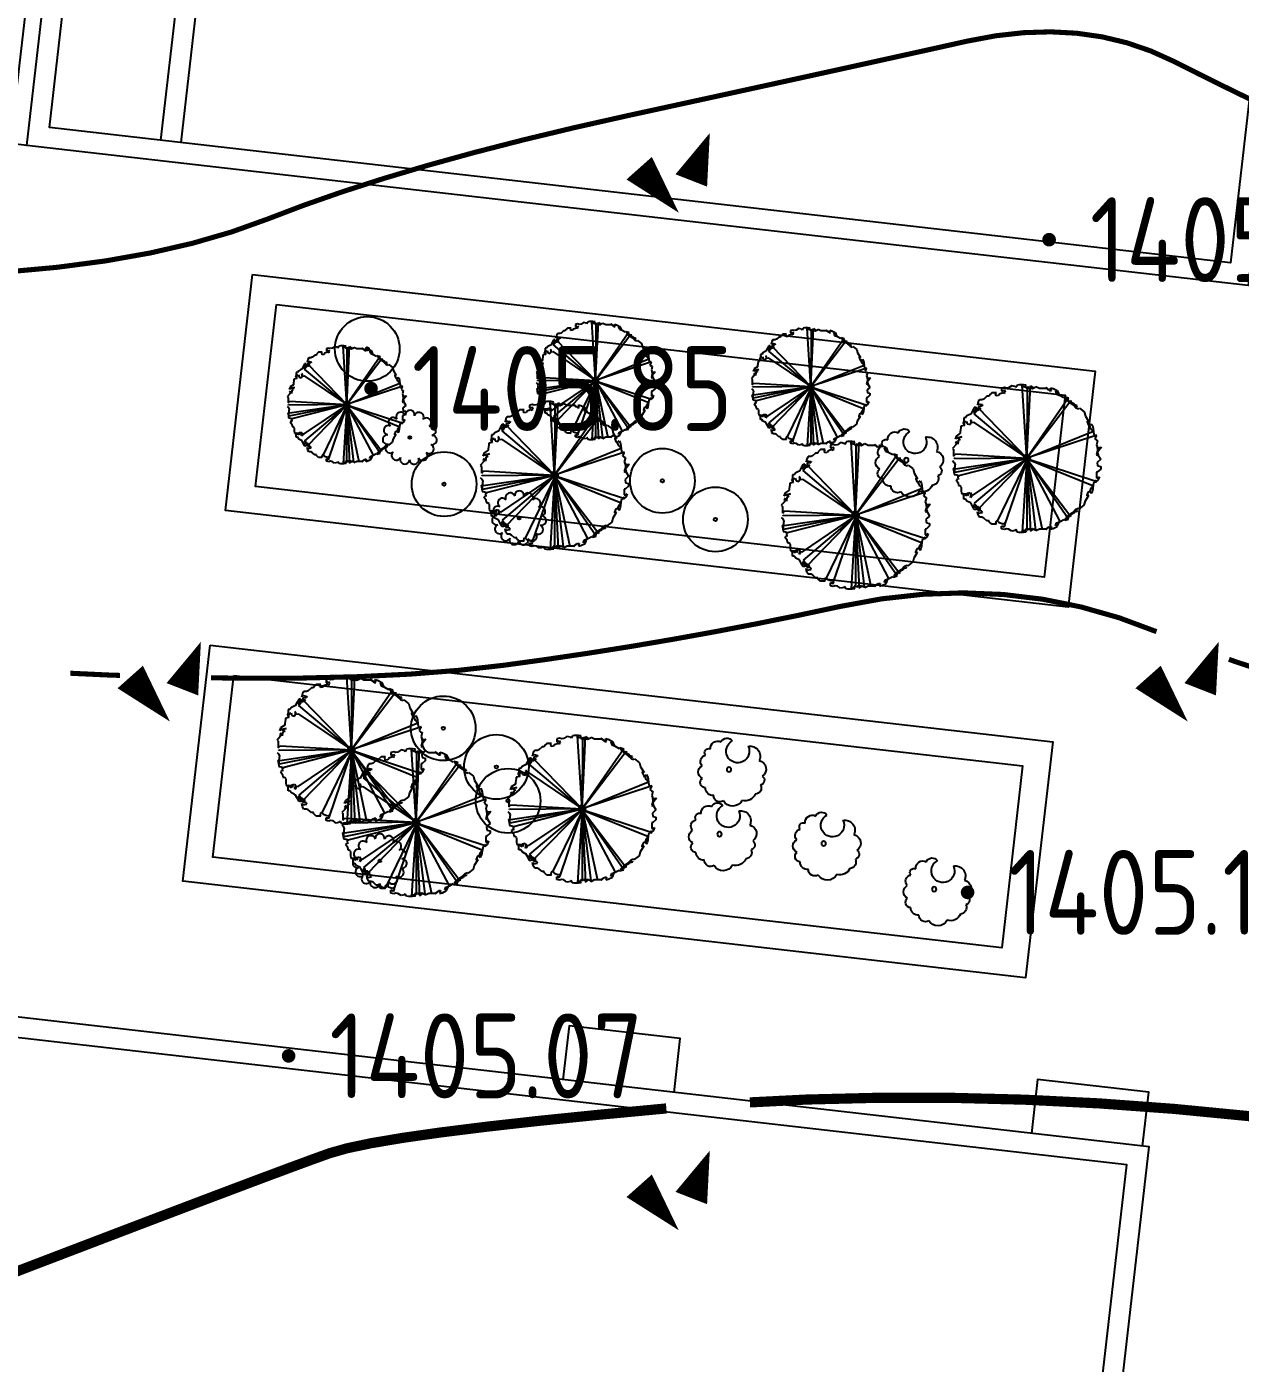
# Model space of a CAD drawing. Extents: x -2226 to 12369489, y -12501589 to 2275.
# Drawn here: x 5664036.62 to 5664072.38, y -6547855.25 to -6547815.84 of the extents above; entities that cross this region are included whole.
import ezdxf
from ezdxf.enums import TextEntityAlignment as Align

# ---------------------------------------------------------------- set-up
doc = ezdxf.new("R2010")
doc.units = 0
doc.header["$LTSCALE"] = 1000
doc.header["$MEASUREMENT"] = 0
doc.layers.get('0').update_dxf_attribs({"linetype": 'CONTINUOUS'})
for name, color, linetype in [('0-road', 33, 'CONTINUOUS'), ('0-tree', 93, 'CONTINUOUS'), ('A绿-1', 94, 'CONTINUOUS'), ('E_STAIR', 3, 'CONTINUOUS'), ('STAIR', 2, 'CONTINUOUS'), ('WALL', 2, 'CONTINUOUS'), ('周边地形图', 8, 'CONTINUOUS'), ('平面树例', 3, 'CONTINUOUS'), ('铺地', 25, 'CONTINUOUS')]:
    doc.layers.add(name, color=color, linetype=linetype)
doc.styles.get("Standard").update_dxf_attribs({"font": 'GBENOR', "bigfont": 'GBCBIG'})

# ---------------------------------------------------------------- blocks, each defined once
blk = doc.blocks.new('gc090')
for points in [[(1.066664264448598, 1.447248345289473, 0, 1, 0), (0.5202711593830847, 0.0485314846702292, 1, 1, 0)], [(-1.015866279920209, 0.4106730617907255, 1, 0, 0), (0.1514897088177749, -0.9020290652614376, 0, 0, 0)]]:
    blk.add_lwpolyline(points, format="xyseb")
blk = doc.blocks.new('SEDWWWW')
at = {"layer": 'WALL', "ltscale": 10}
for points in [[(4001785.980508226, -5861821.045269631), (4038025.980511269, -5861821.045269631), (4038025.980511269, -5877661.045272235), (4001785.980508226, -5877661.045272235)], [(4002385.980508226, -5862421.045269631), (4037425.980511269, -5862421.045269631), (4037425.980511269, -5877061.045272235), (4002385.980508226, -5877061.045272235)]]:
    blk.add_lwpolyline(points, close=True, dxfattribs=at)
for points in [[(4002385.980511269, -5870221.045273361), (4006285.980511269, -5870221.045273361), (4006285.980511269, -5877061.045272235)], [(4002385.980511269, -5870821.045273363), (4005685.98051127, -5870821.045273363), (4005685.98051127, -5877061.045272235)]]:
    blk.add_lwpolyline(points, dxfattribs=at)
at = {"layer": 'WALL', "color": 6, "ltscale": 10}
blk.add_lwpolyline([(4001785.980508226, -5877661.045272235), (4001305.980507514, -5877661.045272235), (4001305.980507514, -5870821.045272235), (4001785.980508226, -5870821.045272235)], dxfattribs=at)
blk = doc.blocks.new('WER23')
at = {"layer": 'E_STAIR', "color": 2}
for points in [[(4103475.993212855, -5868947.08824434), (4162875.993212855, -5868947.08824434), (4162875.993212855, -5826347.08824434), (4103475.993212855, -5826347.08824434)], [(4104075.993212855, -5868347.088244339), (4162275.993212855, -5868347.088244339), (4162275.993212855, -5826947.088244339), (4104075.993212855, -5826947.088244339)]]:
    blk.add_lwpolyline(points, close=True, dxfattribs=at)
at = {"layer": 'STAIR', "color": 6}
for points in [[(4103475.993212855, -5826547.088244345), (4101875.993212853, -5826547.088244345), (4101875.993212853, -5829847.088244345), (4103475.993212855, -5829847.088244349)], [(4103475.993212855, -5840447.088244348), (4101875.993212853, -5840447.088244348), (4101875.993212853, -5843747.088244348), (4103475.993212855, -5843747.08824435)]]:
    blk.add_lwpolyline(points, dxfattribs=at)
blk = doc.blocks.new('wqeqweq')
at = {"layer": '0-tree', "color": 76}
for p, q in [((164421.3366573162, -121680.9887947241), (164338.7342373141, -121701.6253756217)), ((164338.7342373141, -121701.6253756217), (164338.7342373141, -121784.1701904955)), ((164390.3594534814, -121784.1701904955), (164411.0100584817, -121753.2168278852)), ((164411.0100584817, -121753.2168278852), (164441.9872623171, -121815.1250618484)), ((164483.2884723181, -121701.6253756217), (164421.3366573162, -121680.9887947241)), ((164545.2428799883, -121691.3070851707), (164483.2884723181, -121701.6253756217)), ((164638.1718988256, -121629.3988512032), (164545.2428799883, -121691.3070851707)), ((164741.4275164969, -121650.0354321051), (164638.1718988256, -121629.3988512032)), ((164762.0781214977, -121680.9887947241), (164741.4275164969, -121650.0354321051)), ((164803.3793314994, -121608.7622702969), (164762.0781214977, -121680.9887947241)), ((164855.0071403344, -121598.4439798503), (164803.3793314994, -121608.7622702969)), ((164978.9107703382, -121598.4439798503), (164855.0071403344, -121598.4439798503)), ((165083.5171683241, -123762.9735811122), (164947.9361591717, -121608.7622702969)), ((164947.9361591717, -121608.7622702969), (164968.5867641726, -121650.0354321051)), ((164968.5867641726, -121650.0354321051), (165030.5385791739, -121660.3537225604)), ((165061.5157830093, -121608.7622702969), (164978.9107703382, -121598.4439798503)), ((165030.5385791739, -121660.3537225604), (165061.5157830093, -121691.3070851707)), ((165040.8651780085, -121639.7171416585), (165061.5157830093, -121608.7622702969)), ((165040.8651780085, -121691.3070851707), (165040.8651780085, -121639.7171416585)), ((165092.4929868447, -121680.9887947241), (165040.8651780085, -121691.3070851707)), ((165061.5157830093, -121691.3070851707), (165092.4929868447, -121691.3070851707)), ((165083.5171683241, -123762.9735811122), (165185.4220056814, -121629.3988512032)), ((165092.4929868447, -121691.3070851707), (165083.5171683241, -123762.9735811122)), ((165123.4675980106, -121660.3537225604), (165092.4929868447, -121680.9887947241)), ((165154.444801846, -121691.3070851707), (165123.4675980106, -121660.3537225604)), ((165144.1182030114, -121732.580246979), (165154.444801846, -121691.3070851707)), ((165185.4220056814, -121629.3988512032), (165257.7004195173, -121680.9887947241)), ((165257.7004195173, -121680.9887947241), (165195.7460118466, -121701.6253756217)), ((165195.7460118466, -121701.6253756217), (165247.3738206827, -121711.943666077)), ((165247.3738206827, -121711.943666077), (165329.9788333538, -121670.6705042688)), ((165329.9788333538, -121670.6705042688), (165350.629438354, -121650.0354321051)), ((165350.629438354, -121650.0354321051), (165453.8824633576, -121701.6253756217)), ((165453.8824633576, -121701.6253756217), (165515.8368710278, -121701.6253756217)), ((165515.8368710278, -121701.6253756217), (165536.4874760281, -121701.6253756217)), ((165536.4874760281, -121701.6253756217), (165660.3936987007, -121701.6253756217)), ((165722.3455137021, -121753.2168278852), (165639.7430936999, -121680.9887947241)), ((165639.7430936999, -121680.9887947241), (165732.6721125372, -121753.2168278852)), ((165660.3936987007, -121701.6253756217), (165722.3455137021, -121753.2168278852)), ((165732.6721125372, -121753.2168278852), (165753.3227175375, -121773.8519000446)), ((165804.9505263737, -121773.8519000446), (165784.2973287034, -121691.3070851707)), ((165784.2973287034, -121691.3070851707), (165856.5757425399, -121711.943666077)), ((165856.5757425399, -121711.943666077), (165980.4819652126, -121773.8519000446)), ((163646.9273027864, -122104.0326682781), (163626.2766977856, -122207.2125553069)), ((163688.2285127876, -122042.1229255636), (163646.9273027864, -122104.0326682781)), ((163760.5069266234, -122042.1229255636), (163688.2285127876, -122042.1229255636)), ((163812.1347354591, -122021.4863446617), (163760.5069266234, -122042.1229255636)), ((163905.0637542964, -121938.9415297922), (163812.1347354591, -122021.4863446617)), ((163967.0155692982, -121938.9415297922), (163905.0637542964, -121938.9415297922)), ((164049.6205819687, -121835.7616427547), (163967.0155692982, -121907.9881671732)), ((163967.0155692982, -121907.9881671732), (163967.0155692982, -121938.9415297922)), ((164142.549600806, -121835.7616427547), (164049.6205819687, -121835.7616427547)), ((164183.8508108071, -121835.7616427547), (164142.549600806, -121835.7616427547)), ((164163.2002058068, -121856.3967149184), (164183.8508108071, -121835.7616427547)), ((164173.5268046409, -121928.6247480795), (164163.2002058068, -121856.3967149184)), ((164245.802625809, -121918.3064576286), (164173.5268046409, -121928.6247480795)), ((164266.4558234782, -121877.0332958203), (164245.802625809, -121918.3064576286)), ((164380.0354473157, -121835.7616427547), (164266.4558234782, -121877.0332958203)), ((164338.7342373141, -121784.1701904955), (164390.3594534814, -121784.1701904955)), ((164421.3366573162, -121856.3967149184), (164380.0354473157, -121835.7616427547)), ((164441.9872623171, -121815.1250618484), (164421.3366573162, -121825.4433523038)), ((164421.3366573162, -121825.4433523038), (164421.3366573162, -121856.3967149184)), ((166310.8968305589, -121990.532982047), (165083.5171683241, -123762.9735811122)), ((165083.5171683241, -123762.9735811122), (166383.1752443954, -122062.7595064699)), ((165753.3227175375, -121773.8519000446), (165804.9505263737, -121773.8519000446)), ((166032.1097740482, -121897.6698767223), (165928.8541563763, -121794.4884809465)), ((165928.8541563763, -121794.4884809465), (165959.8313602118, -121877.0332958203)), ((165959.8313602118, -121877.0332958203), (166063.086977883, -121918.3064576286)), ((165980.4819652126, -121773.8519000446), (166032.1097740482, -121897.6698767223)), ((166063.086977883, -121918.3064576286), (166176.6666017211, -121980.2146915961)), ((166176.6666017211, -121980.2146915961), (166197.3172067214, -121959.5781106942)), ((166197.3172067214, -121959.5781106942), (166310.8968305589, -121990.532982047)), ((166300.5728243927, -122031.8046351127), (166228.2944105568, -121969.8964011451)), ((166228.2944105568, -121969.8964011451), (166228.2944105568, -122021.4863446617)), ((166228.2944105568, -122021.4863446617), (166310.8968305589, -122104.0326682781)), ((166331.5474355597, -122093.7143778228), (166300.5728243927, -122031.8046351127)), ((166310.8968305589, -122104.0326682781), (166434.8030532311, -122186.5774831476)), ((166465.7802570659, -122165.9409022413), (166331.5474355597, -122093.7143778228)), ((166383.1752443954, -122062.7595064699), (166383.1752443954, -122145.3043213438)), ((166383.1752443954, -122145.3043213438), (166465.7802570659, -122186.5774831476)), ((163316.512437439, -122516.7567426386), (163275.2112274384, -122578.6649766018)), ((163399.1148574422, -122475.4835808304), (163316.512437439, -122516.7567426386)), ((163430.092061277, -122465.1652903794), (163399.1148574422, -122475.4835808304)), ((163492.0438762789, -122351.6671128909), (163430.092061277, -122465.1652903794)), ((163533.3476789483, -122269.1222980214), (163492.0438762789, -122351.6671128909)), ((163512.6944812797, -122372.3021850503), (163584.9728951157, -122331.030531989)), ((163553.9982839491, -122434.2119277648), (163512.6944812797, -122372.3021850503)), ((163584.9728951157, -122258.8040075661), (163533.3476789483, -122269.1222980214)), ((163533.3476789483, -122454.8485086667), (163646.9273027864, -122279.4405884724)), ((165083.5171683241, -123762.9735811122), (163533.3476789483, -122454.8485086667)), ((163584.9728951157, -122392.9387659566), (163553.9982839491, -122434.2119277648)), ((163584.9728951157, -122331.030531989), (163584.9728951157, -122258.8040075661)), ((163595.2994939508, -122361.9854033462), (163584.9728951157, -122392.9387659566)), ((163646.9273027864, -122351.6671128909), (163595.2994939508, -122361.9854033462)), ((163626.2766977856, -122207.2125553069), (163646.9273027864, -122165.9409022413)), ((163646.9273027864, -122165.9409022413), (163708.8791177878, -122176.2591926967)), ((163646.9273027864, -122279.4405884724), (165083.5171683241, -123762.9735811122)), ((163729.5297227881, -122289.7573701808), (163646.9273027864, -122351.6671128909)), ((163760.5069266234, -122227.8491362132), (163657.2513089521, -122238.1674266642)), ((163657.2513089521, -122238.1674266642), (163657.2513089521, -122269.1222980214)), ((163657.2513089521, -122269.1222980214), (163657.2513089521, -122289.7573701808)), ((163657.2513089521, -122289.7573701808), (163729.5297227881, -122289.7573701808)), ((163708.8791177878, -122176.2591926967), (163770.833525458, -122186.5774831476)), ((163770.833525458, -122186.5774831476), (163760.5069266234, -122227.8491362132)), ((166434.8030532311, -122186.5774831476), (166527.7320720678, -122279.4405884724)), ((166486.4308620673, -122196.894264856), (166465.7802570659, -122165.9409022413)), ((166465.7802570659, -122186.5774831476), (166558.7092759032, -122248.4857171151)), ((166569.0332820689, -122217.5308457623), (166486.4308620673, -122196.894264856)), ((166527.7320720678, -122279.4405884724), (166600.0104859043, -122310.3939510871)), ((166558.7092759032, -122248.4857171151), (166569.0332820689, -122217.5308457623)), ((166600.0104859043, -122310.3939510871), (166630.9876897396, -122289.7573701808)), ((166630.9876897396, -122289.7573701808), (166775.544517412, -122403.2570564075)), ((166775.544517412, -122403.2570564075), (166806.5191285785, -122527.0750330895)), ((166806.5191285785, -122527.0750330895), (166909.7747462504, -122692.1646628328)), ((163140.9784059318, -122867.5725830315), (163120.3278009309, -122991.3890509666)), ((163244.234023603, -122805.6643490596), (163140.9784059318, -122826.2994212189)), ((163140.9784059318, -122826.2994212189), (163140.9784059318, -122867.5725830315)), ((163244.234023603, -122712.8012437348), (163192.6062147674, -122712.8012437348)), ((163192.6062147674, -122712.8012437348), (163244.234023603, -122805.6643490596)), ((163202.932813602, -122743.7546063494), (163306.1858386049, -122671.5280819266)), ((163223.5834186022, -122681.8463723819), (163202.932813602, -122743.7546063494)), ((163275.2112274384, -122578.6649766018), (163223.5834186022, -122578.6649766018)), ((163223.5834186022, -122578.6649766018), (163223.5834186022, -122681.8463723819)), ((163244.234023603, -122774.7094777067), (163244.234023603, -122712.8012437348)), ((163306.1858386049, -122671.5280819266), (163326.8364436057, -122754.0728968004)), ((163326.8364436057, -122754.0728968004), (163409.4414562768, -122774.7094777067)), ((163409.4414562768, -122774.7094777067), (163450.7426662779, -122702.4829532838)), ((163450.7426662779, -122650.891501029), (163419.7654624425, -122630.2564288609)), ((163419.7654624425, -122630.2564288609), (163440.4186601116, -122712.8012437348)), ((163440.4186601116, -122712.8012437348), (163512.6944812797, -122702.4829532838)), ((163450.7426662779, -122702.4829532838), (163450.7426662779, -122650.891501029)), ((163512.6944812797, -122702.4829532838), (165083.5171683241, -123762.9735811122)), ((166909.7747462504, -122692.1646628328), (166858.1469374142, -122671.5280819266)), ((166858.1469374142, -122671.5280819266), (166858.1469374142, -122692.1646628328)), ((166858.1469374142, -122692.1646628328), (166899.4481474152, -122795.3460586086)), ((166899.4481474152, -122795.3460586086), (166920.098752416, -122815.9811307679)), ((166920.098752416, -122815.9811307679), (166982.0531600863, -122754.0728968004)), ((166971.7265612522, -122898.5259456418), (166930.4253512507, -122785.0277681576)), ((167044.0049750882, -122970.7539788029), (166971.7265612522, -122898.5259456418)), ((166982.0531600863, -122754.0728968004), (167013.0277712534, -122805.6643490596)), ((167013.0277712534, -122805.6643490596), (167033.6809689225, -122877.8908734781)), ((167033.6809689225, -122877.8908734781), (167044.0049750882, -123001.7073414132)), ((162996.4215782588, -123115.2070276486), (162975.7709732585, -123208.0701329691)), ((162975.7709732585, -123208.0701329691), (162986.0975720931, -123177.1152616118)), ((163017.0721832596, -123269.9783669366), (162975.7709732585, -123321.5698191958)), ((162975.7709732585, -123321.5698191958), (162996.4215782588, -123362.8414722614)), ((162986.0975720931, -123177.1152616118), (163161.6290109326, -123135.8436085462)), ((163120.3278009309, -123032.6622127748), (162996.4215782588, -123115.2070276486)), ((163048.0493870944, -123352.5231818104), (163017.0721832596, -123269.9783669366)), ((163161.6290109326, -123135.8436085462), (163037.7253809288, -123166.7969711608)), ((163037.7253809288, -123166.7969711608), (163110.0012020963, -123208.0701329691)), ((163058.375985929, -123259.6600764856), (163048.0493870944, -123352.5231818104)), ((163099.6771959306, -123239.0250043263), (163058.375985929, -123239.0250043263)), ((163058.375985929, -123239.0250043263), (163058.375985929, -123259.6600764856)), ((163110.0012020963, -123208.0701329691), (163099.6771959306, -123239.0250043263)), ((163120.3278009309, -122991.3890509666), (163120.3278009309, -123032.6622127748)), ((165083.5171683241, -123762.9735811122), (167044.0049750882, -122970.7539788029)), ((167147.2605927601, -123084.252156287), (165083.5171683241, -123762.9735811122)), ((167044.0049750882, -123001.7073414132), (167064.655580089, -123084.252156287)), ((167064.655580089, -123084.252156287), (167126.6099877593, -123094.570446738)), ((167126.6099877593, -123104.8887371933), (167085.3061850898, -123197.7518425181)), ((167085.3061850898, -123197.7518425181), (167126.6099877593, -123228.706713871)), ((167126.6099877593, -123094.570446738), (167147.2605927601, -123084.252156287)), ((167126.6099877593, -123228.706713871), (167167.9111977608, -123249.3417860303)), ((167167.9111977608, -123249.3417860303), (167136.9339939255, -123373.1597627167)), ((162996.4215782588, -123362.8414722614), (162893.1685532563, -123476.3411584881)), ((162893.1685532563, -123476.3411584881), (162924.1431644229, -123507.296029841)), ((162924.1431644229, -123507.296029841), (162924.1431644229, -123631.1124977804)), ((162924.1431644229, -123631.1124977804), (162924.1431644229, -123703.3390222033)), ((162924.1431644229, -123703.3390222033), (162986.0975720931, -123641.4307882314)), ((162986.0975720931, -123641.4307882314), (165083.5171683241, -123762.9735811122)), ((167136.9339939255, -123373.1597627167), (167157.5845989263, -123424.749706229)), ((167167.9111977608, -123538.24939246), (167136.9339939255, -123662.0673691377)), ((167136.9339939255, -123662.0673691377), (167167.9111977608, -123672.3856595887)), ((167157.5845989263, -123424.749706229), (167167.9111977608, -123538.24939246)), ((167281.4908215979, -123445.3862871352), (167167.9111977608, -123589.8408447148)), ((167167.9111977608, -123672.3856595887), (167178.2377965949, -123558.8859733619)), ((167167.9111977608, -123589.8408447148), (167188.5618027611, -123672.3856595887)), ((167178.2377965949, -123455.7045775862), (167281.4908215979, -123445.3862871352)), ((167178.2377965949, -123558.8859733619), (167178.2377965949, -123455.7045775862)), ((167188.5618027611, -123672.3856595887), (167260.8402165976, -123796.2021275281)), ((162893.1685532563, -123837.475289332), (162934.4697632575, -123878.7469423976)), ((162955.1203682577, -124095.4280244001), (162913.8191582566, -124064.4731530428)), ((162913.8191582566, -124064.4731530428), (162934.4697632575, -124157.3362583676)), ((162934.4697632575, -123878.7469423976), (162965.4469670928, -123950.9749755631)), ((162955.1203682577, -123785.8838370728), (162944.7937694231, -123754.9304744581)), ((162955.1203682577, -124023.2014999816), (162944.7937694231, -124074.7914434982)), ((162944.7937694231, -124074.7914434982), (162975.7709732585, -124074.7914434982)), ((165083.5171683241, -123762.9735811122), (162955.1203682577, -123785.8838370728)), ((165083.5171683241, -123762.9735811122), (162955.1203682577, -124188.2911297249)), ((162965.4469670928, -123950.9749755631), (162955.1203682577, -123992.2466286243)), ((162955.1203682577, -123992.2466286243), (162955.1203682577, -124023.2014999816)), ((162955.1203682577, -124147.0179679167), (162955.1203682577, -124095.4280244001)), ((162975.7709732585, -124074.7914434982), (165083.5171683241, -123762.9735811122)), ((165040.5877624735, -123787.6128560634), (163064.9665493835, -124290.4782641464)), ((163512.6944812797, -124848.651157445), (165083.5171683241, -123788.1605296166)), ((165083.5171683241, -123788.1605296166), (163533.3476789483, -125096.2856020622)), ((163646.9273027864, -125271.6935222564), (165083.5171683241, -123788.1605296166)), ((165105.8193031917, -123778.2993881646), (164211.1982786724, -125622.1397207195)), ((165077.8625582167, -123824.8622014307), (164425.5341876996, -125733.8877568214)), ((165083.5171683241, -123788.1605296166), (164947.9361591717, -125942.3718404319)), ((165092.4929868447, -125859.8270255581), (165083.5171683241, -123788.1605296166)), ((165083.5171683241, -123788.1605296166), (165185.4220056814, -125921.7352595256)), ((166310.8968305589, -125560.6011286818), (165083.5171683241, -123788.1605296166)), ((165083.5171683241, -123788.1605296166), (166383.1752443954, -125488.3746042589)), ((167147.2605927601, -124466.8819544418), (165083.5171683241, -123788.1605296166)), ((165083.5171683241, -123788.1605296166), (167044.0049750882, -124580.380131926)), ((165087.1806089854, -123778.2993881646), (165534.4911212447, -125864.2612199739)), ((165087.1806089854, -123796.9248152196), (166056.3538176588, -125631.4531886182)), ((165087.1806089854, -123806.2367743714), (165338.793906424, -125882.8851382906)), ((167260.8402165976, -123796.2021275281), (167157.5845989263, -123889.0652328486)), ((167157.5845989263, -123889.0652328486), (167167.9111977608, -123992.2466286243)), ((167167.9111977608, -123992.2466286243), (167260.8402165976, -124012.8832095262)), ((167260.8402165976, -124085.1097339491), (167167.9111977608, -124167.6545488229)), ((167260.8402165976, -124012.8832095262), (167260.8402165976, -124085.1097339491)), ((162934.4697632575, -124157.3362583676), (162944.7937694231, -124250.1993636924)), ((162944.7937694231, -124250.1993636924), (163017.0721832596, -124260.5176541434)), ((162955.1203682577, -124188.2911297249), (162955.1203682577, -124147.0179679167)), ((163027.3987820942, -124384.3356308254), (162996.4215782588, -124404.9707029848)), ((162996.4215782588, -124404.9707029848), (163058.375985929, -124487.5155178586)), ((163017.0721832596, -124260.5176541434), (163079.0265909298, -124281.1542350497)), ((163058.375985929, -124394.6524125338), (163027.3987820942, -124384.3356308254)), ((163089.3505970956, -124291.4725255006), (163048.0493870944, -124301.790815956)), ((163048.0493870944, -124301.790815956), (163058.375985929, -124394.6524125338)), ((163058.375985929, -124487.5155178586), (163068.6999920953, -124570.0603327281)), ((163079.0265909298, -124281.1542350497), (163089.3505970956, -124291.4725255006)), ((167044.0049750882, -124549.4267693157), (167064.655580089, -124466.8819544418)), ((167064.655580089, -124466.8819544418), (167126.6099877593, -124456.5636639909)), ((167136.9339939255, -124446.243864793), (167095.6327839244, -124425.6072838911)), ((167095.6327839244, -124425.6072838911), (167095.6327839244, -124487.5155178586)), ((167126.6099877593, -124456.5636639909), (167147.2605927601, -124466.8819544418)), ((167167.9111977608, -124167.6545488229), (167136.9339939255, -124177.9728392695)), ((167136.9339939255, -124177.9728392695), (167136.9339939255, -124343.0624690172)), ((167136.9339939255, -124343.0624690172), (167157.5845989263, -124343.0624690172)), ((167178.2377965949, -124415.2889934401), (167136.9339939255, -124446.243864793)), ((167157.5845989263, -124343.0624690172), (167219.5390065965, -124312.10759766)), ((167219.5390065965, -124312.10759766), (167178.2377965949, -124415.2889934401)), ((163068.6999920953, -124570.0603327281), (163099.6771959306, -124570.0603327281)), ((163099.6771959306, -124570.0603327281), (163140.9784059318, -124601.0152040853)), ((163140.9784059318, -124601.0152040853), (163151.3050047658, -124642.2883658935)), ((163151.3050047658, -124642.2883658935), (163151.3050047658, -124735.1514712183)), ((163151.3050047658, -124735.1514712183), (163161.6290109326, -124817.6962860878)), ((163161.6290109326, -124817.6962860878), (163357.8136474406, -124807.3779956368)), ((163223.5834186022, -124869.287738347), (163202.932813602, -124807.3795043794)), ((163202.932813602, -124807.3795043794), (163306.1858386049, -124879.6060288023)), ((163223.5834186022, -124972.4691341271), (163223.5834186022, -124869.287738347)), ((163306.1858386049, -124879.6060288023), (163326.8364436057, -124797.0612139284)), ((163326.8364436057, -124797.0612139284), (163409.4414562768, -124776.4246330222)), ((163357.8136474406, -124807.3779956368), (163337.1630424403, -124879.6045200597)), ((163409.4414562768, -124776.4246330222), (163450.7426662779, -124848.651157445)), ((163419.7654624425, -124920.8776818679), (163440.4186601116, -124838.3328669941)), ((163450.7426662779, -124900.2426096998), (163419.7654624425, -124920.8776818679)), ((163440.4186601116, -124838.3328669941), (163512.6944812797, -124848.651157445)), ((163450.7426662779, -124848.651157445), (163450.7426662779, -124900.2426096998)), ((166806.5191285785, -125024.0590776393), (166909.7747462504, -124858.969447896)), ((166858.1469374142, -124858.969447896), (166899.4481474152, -124755.7880521202)), ((166909.7747462504, -124858.969447896), (166858.1469374142, -124879.6060288023)), ((166858.1469374142, -124879.6060288023), (166858.1469374142, -124858.969447896)), ((166899.4481474152, -124755.7880521202), (166920.098752416, -124735.1529799609)), ((166920.098752416, -124735.1529799609), (166982.0531600863, -124797.0612139284)), ((166971.7265612522, -124652.608165087), (166930.4253512507, -124766.1063425712)), ((167044.0049750882, -124580.380131926), (166971.7265612522, -124652.608165087)), ((166982.0531600863, -124797.0612139284), (167013.0277712534, -124745.4697616693)), ((167013.0277712534, -124745.4697616693), (167033.6809689225, -124673.2432372508)), ((167033.6809689225, -124673.2432372508), (167044.0049750882, -124549.4267693157)), ((163275.2112274384, -124972.4691341271), (163223.5834186022, -124972.4691341271)), ((163316.512437439, -125034.3773680903), (163275.2112274384, -124972.4691341271)), ((163399.1148574422, -125075.6505298985), (163316.512437439, -125034.3773680903)), ((163430.092061277, -125085.9688203494), (163399.1148574422, -125075.6505298985)), ((163492.0438762789, -125199.4669978379), (163430.092061277, -125085.9688203494)), ((163533.3476789483, -125282.0118127074), (163492.0438762789, -125199.4669978379)), ((163553.9982839491, -125116.9221829641), (163512.6944812797, -125178.8319256742)), ((163512.6944812797, -125178.8319256742), (163584.9728951157, -125220.1035787398)), ((163533.3476789483, -125096.2856020622), (163646.9273027864, -125271.6935222564)), ((163584.9728951157, -125292.3301031627), (163533.3476789483, -125282.0118127074)), ((163584.9728951157, -125158.1953447723), (163553.9982839491, -125116.9221829641)), ((163595.2994939508, -125189.1487073826), (163584.9728951157, -125158.1953447723)), ((163584.9728951157, -125220.1035787398), (163584.9728951157, -125292.3301031627)), ((163646.9273027864, -125199.4669978379), (163595.2994939508, -125189.1487073826)), ((163729.5297227881, -125261.376740548), (163646.9273027864, -125199.4669978379)), ((163657.2513089521, -125282.0118127074), (163657.2513089521, -125261.376740548)), ((163657.2513089521, -125261.376740548), (163729.5297227881, -125261.376740548)), ((163657.2513089521, -125312.9666840646), (163657.2513089521, -125282.0118127074)), ((166434.8030532311, -125364.5566275812), (166527.7320720678, -125271.6935222564)), ((166527.7320720678, -125271.6935222564), (166600.0104859043, -125240.7401596418)), ((166600.0104859043, -125240.7401596418), (166630.9876897396, -125261.376740548)), ((166630.9876897396, -125261.376740548), (166775.544517412, -125147.8770543213)), ((166775.544517412, -125147.8770543213), (166806.5191285785, -125024.0590776393)), ((163646.9273027864, -125447.1014424507), (163626.2766977856, -125343.9215554219)), ((163626.2766977856, -125343.9215554219), (163646.9273027864, -125385.1932084875)), ((163646.9273027864, -125385.1932084875), (163708.8791177878, -125374.8749180322)), ((163688.2285127876, -125509.0111851652), (163646.9273027864, -125447.1014424507)), ((163760.5069266234, -125323.2849745156), (163657.2513089521, -125312.9666840646)), ((163760.5069266234, -125509.0111851652), (163688.2285127876, -125509.0111851652)), ((163708.8791177878, -125374.8749180322), (163770.833525458, -125364.5566275812)), ((163770.833525458, -125364.5566275812), (163760.5069266234, -125323.2849745156)), ((163812.1347354591, -125529.6477660671), (163760.5069266234, -125509.0111851652)), ((163905.0637542964, -125612.1925809366), (163812.1347354591, -125529.6477660671)), ((163967.0155692982, -125612.1925809366), (163905.0637542964, -125612.1925809366)), ((163967.0155692982, -125643.1459435556), (163967.0155692982, -125612.1925809366)), ((164049.6205819687, -125715.3724679741), (163967.0155692982, -125643.1459435556)), ((164173.5268046409, -125622.5093626493), (164163.2002058068, -125694.7373958104)), ((164163.2002058068, -125694.7373958104), (164183.8508108071, -125715.3724679741)), ((164245.802625809, -125632.8276531003), (164173.5268046409, -125622.5093626493)), ((164266.4558234782, -125674.1008149085), (164245.802625809, -125632.8276531003)), ((164380.0354473157, -125715.3724679741), (164266.4558234782, -125674.1008149085)), ((164421.3366573162, -125694.7373958104), (164380.0354473157, -125715.3724679741)), ((164421.3366573162, -125725.6907584251), (164421.3366573162, -125694.7373958104)), ((166032.1097740482, -125653.4642340066), (165928.8541563763, -125756.6456297823)), ((165928.8541563763, -125756.6456297823), (165959.8313602118, -125674.1008149085)), ((165959.8313602118, -125674.1008149085), (166063.086977883, -125632.8276531003)), ((165980.4819652126, -125777.2822106842), (166032.1097740482, -125653.4642340066)), ((166063.086977883, -125632.8276531003), (166176.6666017211, -125570.9194191327)), ((166176.6666017211, -125570.9194191327), (166197.3172067214, -125591.5560000347)), ((166197.3172067214, -125591.5560000347), (166310.8968305589, -125560.6011286818)), ((166228.2944105568, -125529.6477660671), (166310.8968305589, -125447.1014424507)), ((166300.5728243927, -125519.3294756162), (166228.2944105568, -125581.2377095837)), ((166228.2944105568, -125581.2377095837), (166228.2944105568, -125529.6477660671)), ((166331.5474355597, -125457.419732906), (166300.5728243927, -125519.3294756162)), ((166310.8968305589, -125447.1014424507), (166434.8030532311, -125364.5566275812)), ((166465.7802570659, -125385.1932084875), (166331.5474355597, -125457.419732906)), ((166383.1752443954, -125405.8297893851), (166465.7802570659, -125364.5566275812)), ((166383.1752443954, -125488.3746042589), (166383.1752443954, -125405.8297893851)), ((166465.7802570659, -125364.5566275812), (166558.7092759032, -125302.6483936137)), ((166486.4308620673, -125354.2398458728), (166465.7802570659, -125385.1932084875)), ((166569.0332820689, -125333.6032649666), (166486.4308620673, -125354.2398458728)), ((166558.7092759032, -125302.6483936137), (166569.0332820689, -125333.6032649666)), ((164142.549600806, -125715.3724679741), (164049.6205819687, -125715.3724679741)), ((164183.8508108071, -125715.3724679741), (164142.549600806, -125715.3724679741)), ((164338.7342373141, -125849.5087351071), (164338.7342373141, -125766.9639202333)), ((164338.7342373141, -125766.9639202333), (164390.3594534814, -125766.9639202333)), ((164421.3366573162, -125870.1453160047), (164338.7342373141, -125849.5087351071)), ((164390.3594534814, -125766.9639202333), (164411.0100584817, -125797.9172828436)), ((164411.0100584817, -125797.9172828436), (164441.9872623171, -125736.0090488804)), ((164441.9872623171, -125736.0090488804), (164421.3366573162, -125725.6907584251)), ((164483.2884723181, -125849.5087351071), (164421.3366573162, -125870.1453160047)), ((164545.2428799883, -125859.8270255581), (164483.2884723181, -125849.5087351071)), ((164638.1718988256, -125921.7352595256), (164545.2428799883, -125859.8270255581)), ((164741.4275164969, -125901.0986786237), (164638.1718988256, -125921.7352595256)), ((164762.0781214977, -125870.1453160047), (164741.4275164969, -125901.0986786237)), ((164803.3793314994, -125942.3718404319), (164762.0781214977, -125870.1453160047)), ((164855.0071403344, -125952.6901308785), (164803.3793314994, -125942.3718404319)), ((164978.9107703382, -125952.6901308785), (164855.0071403344, -125952.6901308785)), ((164947.9361591717, -125942.3718404319), (164968.5867641726, -125901.0986786237)), ((164968.5867641726, -125901.0986786237), (165030.5385791739, -125890.7803881684)), ((165061.5157830093, -125942.3718404319), (164978.9107703382, -125952.6901308785)), ((165030.5385791739, -125890.7803881684), (165061.5157830093, -125859.8270255581)), ((165092.4929868447, -125870.1453160047), (165040.8651780085, -125859.8270255581)), ((165040.8651780085, -125859.8270255581), (165040.8651780085, -125911.4169690703)), ((165040.8651780085, -125911.4169690703), (165061.5157830093, -125942.3718404319)), ((165061.5157830093, -125859.8270255581), (165092.4929868447, -125859.8270255581)), ((165123.4675980106, -125890.7803881684), (165092.4929868447, -125870.1453160047)), ((165154.444801846, -125859.8270255581), (165123.4675980106, -125890.7803881684)), ((165144.1182030114, -125818.5538637499), (165154.444801846, -125859.8270255581)), ((165185.4220056814, -125921.7352595256), (165257.7004195173, -125870.1453160047)), ((165195.7460118466, -125849.5087351071), (165247.3738206827, -125839.1904446518)), ((165257.7004195173, -125870.1453160047), (165195.7460118466, -125849.5087351071)), ((165247.3738206827, -125839.1904446518), (165329.9788333538, -125880.46360646)), ((165329.9788333538, -125880.46360646), (165350.629438354, -125901.0986786237)), ((165350.629438354, -125901.0986786237), (165453.8824633576, -125849.5087351071)), ((165453.8824633576, -125849.5087351071), (165515.8368710278, -125849.5087351071)), ((165515.8368710278, -125849.5087351071), (165536.4874760281, -125849.5087351071)), ((165536.4874760281, -125849.5087351071), (165660.3936987007, -125849.5087351071)), ((165722.3455137021, -125797.9172828436), (165639.7430936999, -125870.1453160047)), ((165639.7430936999, -125870.1453160047), (165732.6721125372, -125797.9172828436)), ((165660.3936987007, -125849.5087351071), (165722.3455137021, -125797.9172828436)), ((165732.6721125372, -125797.9172828436), (165753.3227175375, -125777.2822106842)), ((165753.3227175375, -125777.2822106842), (165804.9505263737, -125777.2822106842)), ((165804.9505263737, -125777.2822106842), (165784.2973287034, -125859.8270255581)), ((165784.2973287034, -125859.8270255581), (165856.5757425399, -125839.1904446518)), ((165856.5757425399, -125839.1904446518), (165980.4819652126, -125777.2822106842))]:
    blk.add_line(p, q, dxfattribs=at)
for centre, radius in [((165077.8625582167, -123768.9874290041), 85.85817349985658), ((165068.544507448, -123731.7380836411), 75.07916482772126), ((165105.8193031917, -123778.2993881646), 75.1199433496623), ((165083.0297466368, -123766.5206349007), 42.83945055427304), ((165055.9778429865, -123786.79511759), 34.94139404797555)]:
    blk.add_circle(centre, radius, dxfattribs=at)
blk = doc.blocks.new('041')
at = {"layer": 'A绿-1', "color": 0}
for radius in [952.9113033704859, 47.64556516852429]:
    blk.add_circle((-40.75773407105589, -1.867423739196965), radius, dxfattribs=at)
blk = doc.blocks.new('002')
at = {"layer": 'A绿-1', "color": 95}
for radius in [57.17467820222914, 28.58733910111457]:
    blk.add_circle((-10.03840568562736, -31.13043248814938), radius, dxfattribs=at)
for centre, start, end in [((-706.69962528249, 610.4446353657768), 38.0280729991035, 232.7766559723968), ((-385.5180089761852, 838.3352026684805), 14.02807299910285, 208.7766559723946), ((0.5874421308399178, 915.8872624619544), 350.0280729991033, 184.7766559723952), ((384.8555877874606, 829.6913596852391), 326.0280729991044, 160.7766559723975), ((700.8429745862959, 594.6515487893192), 302.0280729991031, 136.7766559723954), ((-952.9789420892483, -119.5530991808846), 86.02807299910444, 280.7766559723959), ((-907.4221875955699, 271.6199107869179), 62.02807299910383, 256.7766559723953), ((893.9125122259137, 251.4083479149849), 278.0280729991047, 112.7766559723968), ((930.6807243535876, -140.6883749262779), 254.0280729991041, 88.77665597239574), ((-835.4927112390287, -495.4370263831078), 110.0280729991032, 304.7766559723954), ((804.7900529096366, -513.8415339724452), 230.0280729991037, 64.77665597239512), ((-575.2779315760126, -791.0381256358086), 134.0280729991043, 328.7766559723967), ((-217.3281022836454, -955.2442811743676), 158.0280729991034, 352.7766559723955), ((176.4639976690523, -959.6627570406853), 182.028072999104, 16.77665597239549), ((538.0081381032942, -803.5295583979532), 206.0280729991033, 40.77665597239567)]:
    blk.add_arc(centre, 196.7629936333933, start, end, dxfattribs=at)
blk = doc.blocks.new('A$C318F7B88')
at = {"layer": '平面树例', "color": 95}
blk.add_circle((1254.945180117094, 1334.784792337421), 95.14871162959923, dxfattribs=at)
for centre, radius, start, end in [((539.4286971795954, 2200.1113322702), 223.0062334643446, 70.86086329115587, 211.2025311045183), ((905.5110324160487, 2303.983175126836), 311.8291706297332, 62.31315505763311, 159.9695127180887), ((1303.340150893375, 2489.840458650171), 268.5656023785452, 36.58350519943544, 160.3599572581404), ((1792.435470927885, 2298.617126040219), 445.1649713197866, 6.740844894149261, 127.8970344676828), ((2203.127080604434, 1894.276419635193), 457.6717450377629, 2.009384815742849, 86.06645096725204), ((363.1984484124405, 1793.254315004014), 291.6867724242802, 92.85258477226355, 222.5967027074888), ((2545.736382898467, 1664.207402562257), 271.5658098382837, 313.2683478370077, 64.99712528336657), ((266.6714056745405, 1356.778610820824), 266.6755427072131, 116.3090720484302, 236.8774234946167), ((214.392540911911, 984.9743426400818), 175.420614727927, 122.1859912042553, 273.1093898918402), ((2610.375098139135, 1295.643127146293), 209.6236309496728, 283.8910262426404, 54.57791028068824), ((488.2469297597416, 671.9622128900082), 298.1237025944894, 152.4584861425976, 277.6845778966209), ((2364.004076007579, 884.7578937570215), 361.9950649767565, 261.3046206794909, 34.95371643288576), ((802.0450633022118, 395.4699292191654), 274.5881513788362, 183.9581119649285, 304.0245031401493), ((1323.337858765561, 486.4779206135136), 486.4791921416963, 220.9106614779857, 314.2496037695065), ((1888.526601150457, 494.5548708243876), 421.993900909872, 237.6618937911048, 4.39914720686076)]:
    blk.add_arc(centre, radius, start, end, dxfattribs=at)

msp = doc.modelspace()

# ---------------------------------------------------------------- linework, layer by layer
at = {"layer": '周边地形图'}
for points, const_width in [([(5664036.018743311, -6547823.073143569), (5664037.519583726, -6547822.935369767), (5664038.933452643, -6547822.748616311), (5664040.260350063, -6547822.512883199), (5664041.500275985, -6547822.228170432), (5664042.653230411, -6547821.89447801), (5664043.719213339, -6547821.511805933), (5664044.780220891, -6547821.107817569), (5664045.91824919, -6547820.710176287), (5664047.133298235, -6547820.318882087), (5664048.425368027, -6547819.933934968), (5664049.794458565, -6547819.555334932), (5664051.240569849, -6547819.183081977), (5664052.763701881, -6547818.817176105), (5664054.363854658, -6547818.457617314), (5664055.953518202, -6547818.111571808), (5664057.44518253, -6547817.786205791), (5664058.838847645, -6547817.48151926), (5664060.134513545, -6547817.197512218), (5664061.332180229, -6547816.934184663), (5664062.4318477, -6547816.691536596), (5664063.433515956, -6547816.469568018), (5664064.337184997, -6547816.268278927), (5664065.180111093, -6547816.110509371), (5664065.999550509, -6547816.019099394), (5664066.795503248, -6547815.994048999), (5664067.56796931, -6547816.035358185), (5664068.316948693, -6547816.143026951), (5664069.042441399, -6547816.317055298), (5664069.744447426, -6547816.557443227), (5664070.422966775, -6547816.864190735), (5664071.156329814, -6547817.233695558), (5664072.022866908, -6547817.662355431), (5664073.022578057, -6547818.150170352)], 0.15), ([(5664042.049880044, -6547835.037688979), (5664042.959228408, -6547835.051812192), (5664044.734965798, -6547835.046004871), (5664046.393037332, -6547835.004983528), (5664047.933443011, -6547834.928748161), (5664049.356182832, -6547834.817298772), (5664050.661256799, -6547834.670635361), (5664051.906862875, -6547834.499774835), (5664053.15119903, -6547834.315734101), (5664054.394265262, -6547834.118513159), (5664055.636061574, -6547833.908112011), (5664056.876587963, -6547833.684530655), (5664058.11584443, -6547833.447769092), (5664059.353830975, -6547833.197827322), (5664060.5905476, -6547832.934705343), (5664061.817996047, -6547832.710378396), (5664063.028178063, -6547832.576821721), (5664064.221093649, -6547832.534035316), (5664065.396742804, -6547832.582019182), (5664066.555125528, -6547832.720773321), (5664067.696241821, -6547832.950297728), (5664068.820091683, -6547833.270592406), (5664069.915210999, -6547833.677398756)], 0.15), ([(5664072.049880044, -6547834.492634716), (5664072.190015733, -6547834.543670963), (5664073.372266183, -6547834.936512845)], 0.15), ([(5664037.902624007, -6547834.903751356), (5664039.054756057, -6547834.957784765), (5664039.3673495, -6547834.967829181)], 0.15), ([(5664057.930624007, -6547847.556306459), (5664059.596369747, -6547847.472004758), (5664061.717997134, -6547847.419586746), (5664063.862808997, -6547847.420950785), (5664066.030805337, -6547847.476096875), (5664068.221986153, -6547847.585025016), (5664070.436351446, -6547847.747735208), (5664072.673901215, -6547847.964227451), (5664074.798241633, -6547848.193612128), (5664076.672978872, -6547848.394999623), (5664078.298112931, -6547848.568389934), (5664079.673643811, -6547848.713783063), (5664080.799571511, -6547848.831179008), (5664081.675896033, -6547848.92057777), (5664082.302617375, -6547848.981979351), (5664082.679735538, -6547849.015383746), (5664082.954928679, -6547849.055104656), (5664083.275874961, -6547849.135455776), (5664083.642574382, -6547849.256437106), (5664084.055026941, -6547849.418048647), (5664084.3673495, -6547849.555900841)], 0.3), ([(5664033.838892062, -6547853.492647102), (5664034.761627226, -6547853.137693485), (5664036.936291059, -6547852.304308739), (5664038.874927484, -6547851.563141287), (5664040.577536503, -6547850.914191126), (5664042.044118115, -6547850.357458258), (5664043.27467232, -6547849.892942683), (5664044.269199119, -6547849.520644398), (5664045.02769851, -6547849.240563408), (5664045.550170495, -6547849.052699708), (5664046.058329272, -6547848.908124776), (5664046.773889038, -6547848.757910081), (5664047.696849792, -6547848.602055627), (5664048.827211536, -6547848.440561411), (5664050.164974269, -6547848.273427433), (5664051.710137991, -6547848.100653696), (5664053.462702703, -6547847.922240198), (5664055.422668404, -6547847.738186938), (5664055.468586491, -6547847.734647102)], 0.3)]:
    msp.add_lwpolyline(points, dxfattribs=dict(at, const_width=const_width))
at = {"layer": '周边地形图', "const_width": 0.2, "flags": 128}
for points in [[(5664066.650385913, -6547822.121647103, 1), (5664066.850385912, -6547822.121647103, 1)], [(5664046.665385912, -6547826.509647101, 1), (5664046.865385912, -6547826.509647101, 1)], [(5664064.247385913, -6547841.365647102, 1), (5664064.447385913, -6547841.365647102, 1)], [(5664044.235385912, -6547846.184647103, 1), (5664044.435385912, -6547846.184647103, 1)]]:
    msp.add_lwpolyline(points, format="xyb", close=True, dxfattribs=at)
at = {"layer": '铺地'}
for points in [[(5664043.27301364, -6547823.15136938), (5664068.109888669, -6547826.002621522), (5664067.31153807, -6547832.95694653), (5664042.474663041, -6547830.105694388)], [(5664043.976553572, -6547824.037389449), (5664067.2238686, -6547826.706161454), (5664066.607998137, -6547832.07092646), (5664043.36068311, -6547829.402154456)], [(5664042.018462698, -6547834.079594392), (5664066.855337727, -6547836.930846535), (5664066.056987127, -6547843.885171543), (5664041.220112097, -6547841.033919401)], [(5664042.72200263, -6547834.965614462), (5664065.969317657, -6547837.634386468), (5664065.353447194, -6547842.999151474), (5664042.106132167, -6547840.330379468)]]:
    msp.add_lwpolyline(points, close=True, dxfattribs=at)

# ---------------------------------------------------------------- block references
at = {"xscale": 0.00100000027785459, "yscale": 0.001000000163912773, "zscale": 0.001}
for name, p, rotation in [('SEDWWWW', (5660731.288579914, -6541523.62734673), 353.4511819773911), ('WER23', (5670326.035548539, -6544436.661658243), 263.451181977391)]:
    msp.add_blockref(name, p, dxfattribs=dict(at, rotation=rotation))
at = {"layer": '0-road', "zscale": 0.001}
for p, xscale, yscale in [((5663921.317550868, -6547727.258630355), 0.0007999995723366737, 0.0007999995723366737), ((5663927.661243419, -6547727.4405392), 0.0007999995723366737, 0.0007999995723366737), ((5663913.980720895, -6547727.970731299), 0.0007999995723366737, 0.0007999995723366737), ((5663901.011652302, -6547704.798138768), 0.001000000163912773, 0.001000000163912773), ((5663887.092496539, -6547705.29884197), 0.001000000163912773, 0.001000000163912773), ((5663895.964027309, -6547706.476337312), 0.001000000163912773, 0.001000000163912773), ((5663881.1004741, -6547713.398081), 0.001000000163912773, 0.001000000163912773), ((5663887.901165049, -6547715.137714434), 0.001000000163912773, 0.001000000163912773), ((5663883.010967419, -6547715.536023875), 0.001000000163912773, 0.001000000163912773)]:
    msp.add_blockref('wqeqweq', p, dxfattribs=dict(at, xscale=xscale, yscale=yscale))
at = {"layer": '0-tree', "color": 86, "xscale": 0.001000000163912773, "yscale": 0.001000000163912773, "zscale": 0.001}
for p in [(5664046.694707082, -6547825.339971509), (5664048.958730299, -6547829.327643085), (5664055.391871223, -6547829.228450871), (5664056.955417993, -6547830.368281638), (5664048.935343137, -6547836.525861868), (5664050.498889908, -6547837.665692635), (5664050.845836457, -6547838.663804743)]:
    msp.add_blockref('041', p, dxfattribs=at)
at = {"layer": '0-tree', "color": 16, "xscale": 0.0006999997422099113, "yscale": 0.0006999997422099113, "zscale": 0.001}
for p in [(5664047.912829942, -6547827.929891396), (5664051.135566146, -6547830.306674535), (5664047.027848504, -6547840.41660337)]:
    msp.add_blockref('002', p, dxfattribs=at)
at = {"layer": '0-tree', "color": 95, "xscale": -0.0007019396729035442, "yscale": 0.0007019396871328354, "zscale": 0.001, "rotation": 158.9071954223423}
for p in [(5664062.055054795, -6547827.433484062), (5664056.82876341, -6547836.549004355), (5664056.549618765, -6547838.454278369), (5664059.620212628, -6547838.733099161), (5664062.876905219, -6547840.08073219)]:
    msp.add_blockref('A$C318F7B88', p, dxfattribs=at)
at = {"layer": '周边地形图', "color": 8, "zscale": 0.001}
for p in [(5664055.683215779, -6547820.424647101), (5664040.683215779, -6547835.424647101), (5664070.683215779, -6547835.424647101), (5664055.683215779, -6547850.424647101)]:
    msp.add_blockref('gc090', p, dxfattribs=at)

# ---------------------------------------------------------------- texts
at = {"layer": '周边地形图'}
for s, p in [('1405.85', (5664067.950385912, -6547822.121647103)), ('1405.85', (5664047.965385912, -6547826.509647101)), ('1405.16', (5664065.547385912, -6547841.365647102)), ('1405.07', (5664045.535385912, -6547846.184647103))]:
    msp.add_text(s, height=2.5, dxfattribs=at).set_placement(p, align=Align.MIDDLE_LEFT)

doc.saveas('drawing.dxf')
